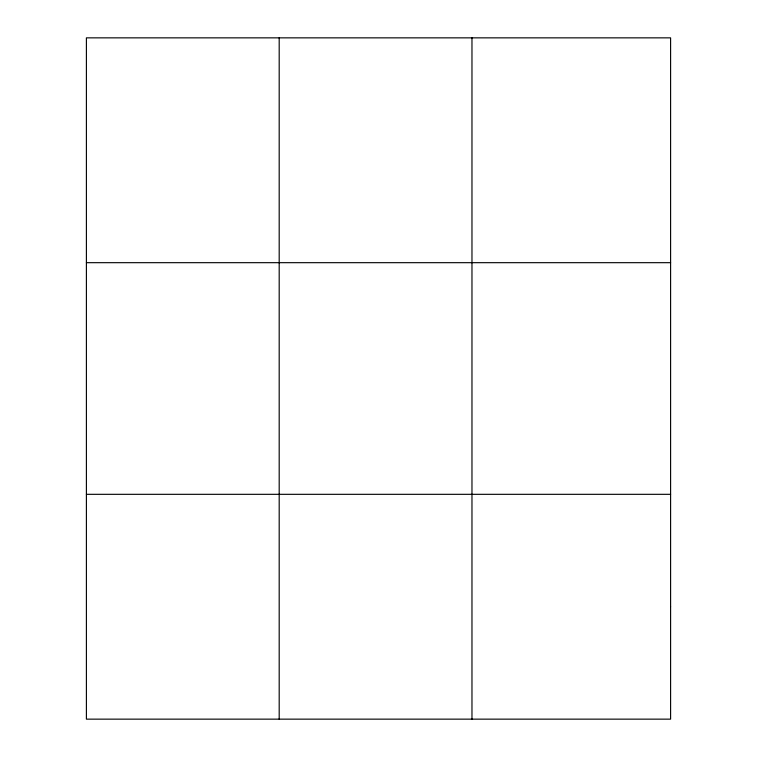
<?xml version="1.0" encoding="UTF-8"?>
<svg xmlns="http://www.w3.org/2000/svg" width="757" height="757" viewBox="0 0 757 757"><rect width="100%" height="100%" fill="white"/><g stroke="black" fill="none" stroke-linecap="round" stroke-linejoin="round"><path stroke-width="1.14" d="M279.191 37.85L279.191 719.15M471.971 37.85L471.971 719.15M86.402 262.679L670.598 262.679M86.402 494.321L670.598 494.321M670.598 606.736L670.598 719.15L86.402 719.15L86.402 37.85L670.598 37.85L670.598 606.736"/></g></svg>
